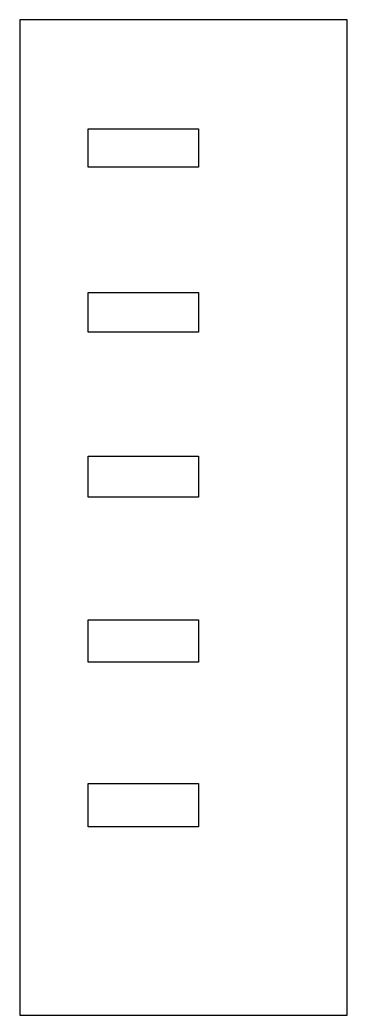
# Model space of a CAD drawing. Header units: millimetres. Extents: x 0 to 24, y 0 to 73.
import ezdxf

# ---------------------------------------------------------------- set-up
doc = ezdxf.new("R2010")
doc.units = ezdxf.units.MM
doc.layers.add('CUT', color=1, linetype='Continuous')

msp = doc.modelspace()

# ---------------------------------------------------------------- linework, layer by layer
at = {"layer": 'CUT'}
for points in [[(24, 73), (0, 73), (0, 0), (24, 0)], [(5, 65), (13.1, 65), (13.1, 62.2), (5, 62.2)], [(13.1, 50.1), (5, 50.1), (5, 53), (13.1, 53)], [(5, 41), (13.1, 41), (13.1, 38), (5, 38)], [(13.1, 25.9), (5, 25.9), (5, 29), (13.1, 29)], [(5, 17), (13.1, 17), (13.1, 13.8), (5, 13.8)]]:
    msp.add_lwpolyline(points, close=True, dxfattribs=at)

doc.saveas('drawing.dxf')
